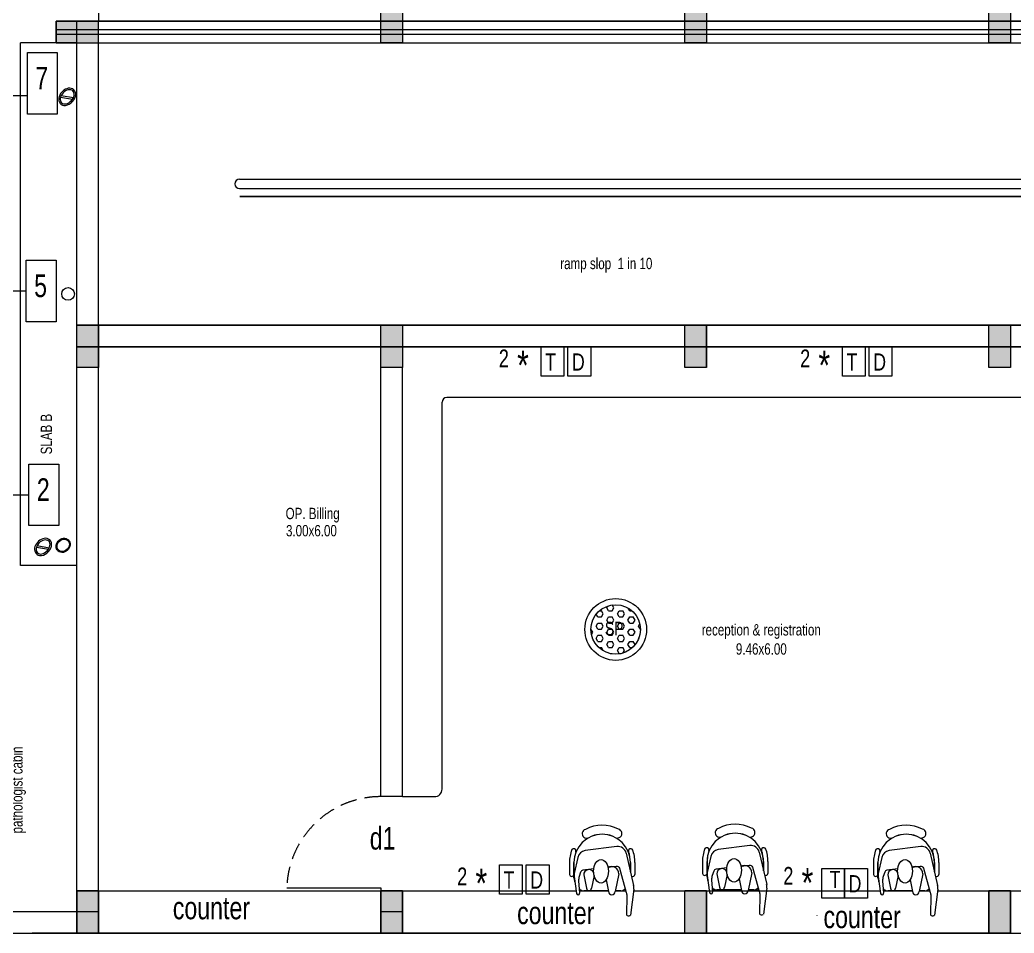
# Model space of a CAD drawing. Header units: metres. Extents: x 191982 to 427160, y -8904 to 80370.
# Drawn here: x 272858 to 283421, y 12749 to 22452 of the extents above; entities that cross this region are included whole.
import ezdxf

# ---------------------------------------------------------------- set-up
doc = ezdxf.new("R2010")
doc.units = ezdxf.units.M
doc.header["$LTSCALE"] = 700
doc.header["$MEASUREMENT"] = 0
doc.header["$PDMODE"] = 32
doc.linetypes.add('DASHED2', pattern=[0.375, 0.25, -0.125])
doc.layers.get('0').update_dxf_attribs({"lineweight": 9})
doc.layers.get('Defpoints').update_dxf_attribs({"lineweight": 9})
for name, color, linetype, lineweight in [('elevations', 22, 'Continuous', 9), ('MAIN GATE', 7, 'Continuous', 9), ('NEW PLANS', 7, 'Continuous', 9)]:
    doc.layers.add(name, color=color, linetype=linetype, lineweight=lineweight)
doc.styles.get("Standard").update_dxf_attribs({"font": 'swisscl.ttf'})
doc.dimstyles.get("Standard").update_dxf_attribs({"dimtxt": 0.23, "dimasz": 0.23, "dimexe": 0.05, "dimexo": 0.05, "dimgap": 0.06, "dimtad": 0, "dimzin": 0, "dimdsep": 46, "dimtxsty": 'Standard', "dimcen": 0, "dimse1": 1, "dimse2": 1, "dimadec": 0, "dimazin": 0, "dimtfac": 1, "dimtofl": 0, "dimtmove": 2, "dimatfit": 0, "dimfxl": 0.18, "dimtolj": 1, "dimtzin": 0, "dimarcsym": 0})

# ---------------------------------------------------------------- blocks, each defined once
blk = doc.blocks.new('*D266')
at = {"layer": 'Defpoints', "color": 0, "transparency": 16777216}
for p in [(275192.9550117287, 20659.13152770307), (289842.9550116691, 20659.13152770307), (289842.9550116691, 20574.3079611592)]:
    blk.add_point(p, dxfattribs=at)
at = {"layer": 'NEW PLANS', "color": 0, "lineweight": -2, "transparency": 16777216}
for p, q in [((275193.1850117287, 20574.3079611592), (282517.3724625508, 20574.3079611592)), ((289842.7250116692, 20574.3079611592), (282518.5375608471, 20574.3079611592))]:
    blk.add_line(p, q, dxfattribs=at)
at = {"layer": 'NEW PLANS', "color": 0, "transparency": 16777216}
for points in [[(275193.1850117287, 20574.34629449253), (275193.1850117287, 20574.26962782586), (275192.9550117287, 20574.3079611592)], [(289842.7250116692, 20574.34629449253), (289842.7250116692, 20574.26962782586), (289842.9550116691, 20574.3079611592)]]:
    blk.add_solid(points, dxfattribs=at)
at = {"layer": 'NEW PLANS', "color": 0, "transparency": 16777216, "insert": (282517.9550116989, 20574.3079611592), "char_height": 0.23, "attachment_point": 5}
blk.add_mtext('\\A1;14650.00', dxfattribs=at)
blk = doc.blocks.new('DAS')
at = {"layer": 'MAIN GATE'}
h = blk.add_hatch(dxfattribs=at)
h.set_pattern_fill('HEX', color=1, scale=0.3, style=0)
h.set_pattern_definition([(0, (0, 0), (0, 0.0649519053), [0.0375, -0.075]), (120, (0, 0), (-0.0562500000140011, -0.03247595265), [0.0375, -0.075]), (59.99999999999999, (0.0375, 0), (-0.0562500000140011, 0.03247595265), [0.0375, -0.075])])
h.paths.add_polyline_path([(-3163.778976376425, -2.19993948112133, 1), (-3163.253046591565, -2.19993948112133, 1)])
at = {"layer": 'MAIN GATE', "color": 5}
for radius in [0.3278908209049629, 0.2629648924297843]:
    blk.add_circle((-3163.516011483995, -2.19993948112133), radius, dxfattribs=at)
at = {"layer": 'NEW PLANS', "color": 7}
blk.add_text('SP', height=0.144, dxfattribs=at).set_placement((-3163.631402160362, -2.262059438114632))

msp = doc.modelspace()

# ---------------------------------------------------------------- hatches: boundary and pattern name
at = {"layer": 'NEW PLANS'}
for points in [[(276692.9550117287, 22439.13152770331), (276692.9550117287, 22659.13152770329), (276922.9550117287, 22659.13152770329), (276922.9550117287, 22439.13152770331)], [(279922.9550117287, 22439.13152770331), (279922.9550117287, 22659.13152770329), (280152.9550116691, 22659.13152770329), (280152.9550116691, 22439.13152770331)], [(283152.9550116691, 22439.13152770331), (283152.9550116691, 22659.13152770329), (283382.9550117287, 22659.13152770329), (283382.9550117287, 22439.13152770331)], [(273242.9550117287, 22439.13152770331), (273242.9550117287, 22209.13152770329), (273462.9550116691, 22209.13152770329), (273462.9550116691, 22439.13152770331)], [(273242.9550117287, 22439.13152770331), (273242.9550117287, 22209.13152770329), (273462.9550116691, 22209.13152770329), (273462.9550116691, 22439.13152770331)], [(273462.9550116691, 22439.13152770331), (273462.9550116691, 22209.13152770329), (273692.9550117287, 22209.13152770329), (273692.9550117287, 22439.13152770331)], [(273462.9550116691, 22439.13152770331), (273462.9550116691, 22209.13152770329), (273692.9550117287, 22209.13152770329), (273692.9550117287, 22439.13152770331)], [(276692.9550117287, 22439.13152770331), (276922.9550117287, 22439.13152770331), (276922.9550117287, 22209.13152770329), (276692.9550117287, 22209.13152770329)], [(279922.9550117287, 22439.13152770331), (280152.9550116691, 22439.13152770331), (280152.9550116691, 22209.13152770329), (279922.9550117287, 22209.13152770329)], [(283152.9550116691, 22439.13152770331), (283382.9550117287, 22439.13152770331), (283382.9550117287, 22209.13152770329), (283152.9550116691, 22209.13152770329)], [(273462.9550116691, 18989.1315277033), (273462.9550116691, 19209.13152770331), (273692.9550117287, 19209.13152770331), (273692.9550117287, 18989.1315277033)], [(273462.9550116691, 18989.1315277033), (273462.9550116691, 19209.13152770331), (273692.9550117287, 19209.13152770331), (273692.9550117287, 18989.1315277033)], [(276692.9550117287, 18989.1315277033), (276692.9550117287, 19209.13152770331), (276922.9550117287, 19209.13152770331), (276922.9550117287, 18989.1315277033)], [(279922.9550117287, 18989.1315277033), (279922.9550117287, 19209.13152770331), (280152.9550116691, 19209.13152770331), (280152.9550116691, 18989.1315277033)], [(283152.9550116691, 18989.1315277033), (283152.9550116691, 19209.13152770331), (283382.9550117287, 19209.13152770331), (283382.9550117287, 18989.1315277033)], [(273462.9550116691, 18989.1315277033), (273692.9550117287, 18989.1315277033), (273692.9550117287, 18759.1315277033), (273462.9550116691, 18759.1315277033)], [(273462.9550116691, 18989.1315277033), (273692.9550117287, 18989.1315277033), (273692.9550117287, 18759.1315277033), (273462.9550116691, 18759.1315277033)], [(276692.9550117287, 18989.1315277033), (276922.9550117287, 18989.1315277033), (276922.9550117287, 18759.1315277033), (276692.9550117287, 18759.1315277033)], [(279922.9550117287, 18989.1315277033), (280152.9550116691, 18989.1315277033), (280152.9550116691, 18759.1315277033), (279922.9550117287, 18759.1315277033)], [(283152.9550116691, 18989.1315277033), (283382.9550117287, 18989.1315277033), (283382.9550117287, 18759.1315277033), (283152.9550116691, 18759.1315277033)], [(273462.9550116691, 12979.1315277033), (273462.9550116691, 13199.13152770331), (273692.9550117287, 13199.13152770331), (273692.9550117287, 12979.1315277033)], [(273462.9550116691, 12979.1315277033), (273462.9550116691, 13199.13152770331), (273692.9550117287, 13199.13152770331), (273692.9550117287, 12979.1315277033)], [(273462.9550116691, 12979.1315277033), (273462.9550116691, 13199.13152770331), (273692.9550117287, 13199.13152770331), (273692.9550117287, 12979.1315277033)], [(273692.9550117287, 12979.1315277033), (273692.9550117287, 13199.13152770331), (273462.9550116691, 13199.13152770331), (273462.9550116691, 12979.1315277033)], [(273462.9550116691, 12979.1315277033), (273462.9550116691, 13199.13152770331), (273692.9550117287, 13199.13152770331), (273692.9550117287, 12979.1315277033)], [(273462.9550116691, 12979.1315277033), (273462.9550116691, 13199.13152770331), (273692.9550117287, 13199.13152770331), (273692.9550117287, 12979.1315277033)], [(273462.9550116691, 12979.1315277033), (273462.9550116691, 13199.13152770331), (273692.9550117287, 13199.13152770331), (273692.9550117287, 12979.1315277033)], [(273692.9550117287, 12979.1315277033), (273692.9550117287, 13199.13152770331), (273462.9550116691, 13199.13152770331), (273462.9550116691, 12979.1315277033)], [(276692.9550117287, 12979.1315277033), (276692.9550117287, 13199.13152770331), (276922.9550117287, 13199.13152770331), (276922.9550117287, 12979.1315277033)], [(276692.9550117287, 12979.1315277033), (276692.9550117287, 13199.13152770331), (276922.9550117287, 13199.13152770331), (276922.9550117287, 12979.1315277033)], [(276922.9550117287, 12979.1315277033), (276922.9550117287, 13199.13152770331), (276692.9550117287, 13199.13152770331), (276692.9550117287, 12979.1315277033)], [(276692.9550117287, 12979.1315277033), (276692.9550117287, 13199.13152770331), (276922.9550117287, 13199.13152770331), (276922.9550117287, 12979.1315277033)], [(276922.9550117287, 12979.1315277033), (276922.9550117287, 13199.13152770331), (276692.9550117287, 13199.13152770331), (276692.9550117287, 12979.1315277033)], [(279922.9550117287, 12979.1315277033), (279922.9550117287, 13199.13152770331), (280152.9550116691, 13199.13152770331), (280152.9550116691, 12979.1315277033)], [(283152.9550116691, 12979.1315277033), (283152.9550116691, 13199.13152770331), (283382.9550117287, 13199.13152770331), (283382.9550117287, 12979.1315277033)], [(283382.9550117287, 12979.1315277033), (283382.9550117287, 13199.13152770331), (283152.9550116691, 13199.13152770331), (283152.9550116691, 12979.1315277033)], [(273462.9550116691, 12979.1315277033), (273692.9550117287, 12979.1315277033), (273692.9550117287, 12749.1315277033), (273462.9550116691, 12749.1315277033)], [(273462.9550116691, 12979.1315277033), (273692.9550117287, 12979.1315277033), (273692.9550117287, 12749.1315277033), (273462.9550116691, 12749.1315277033)], [(273462.9550116691, 12979.1315277033), (273692.9550117287, 12979.1315277033), (273692.9550117287, 12749.1315277033), (273462.9550116691, 12749.1315277033)], [(273692.9550117287, 12979.1315277033), (273462.9550116691, 12979.1315277033), (273462.9550116691, 12749.1315277033), (273692.9550117287, 12749.1315277033)], [(273462.9550116691, 12979.1315277033), (273692.9550117287, 12979.1315277033), (273692.9550117287, 12749.1315277033), (273462.9550116691, 12749.1315277033)], [(273462.9550116691, 12979.1315277033), (273692.9550117287, 12979.1315277033), (273692.9550117287, 12749.1315277033), (273462.9550116691, 12749.1315277033)], [(273462.9550116691, 12979.1315277033), (273692.9550117287, 12979.1315277033), (273692.9550117287, 12749.1315277033), (273462.9550116691, 12749.1315277033)], [(273692.9550117287, 12979.1315277033), (273462.9550116691, 12979.1315277033), (273462.9550116691, 12749.1315277033), (273692.9550117287, 12749.1315277033)], [(276692.9550117287, 12979.1315277033), (276922.9550117287, 12979.1315277033), (276922.9550117287, 12749.1315277033), (276692.9550117287, 12749.1315277033)], [(276692.9550117287, 12979.1315277033), (276922.9550117287, 12979.1315277033), (276922.9550117287, 12749.1315277033), (276692.9550117287, 12749.1315277033)], [(276922.9550117287, 12979.1315277033), (276692.9550117287, 12979.1315277033), (276692.9550117287, 12749.1315277033), (276922.9550117287, 12749.1315277033)], [(276692.9550117287, 12979.1315277033), (276922.9550117287, 12979.1315277033), (276922.9550117287, 12749.1315277033), (276692.9550117287, 12749.1315277033)], [(276922.9550117287, 12979.1315277033), (276692.9550117287, 12979.1315277033), (276692.9550117287, 12749.1315277033), (276922.9550117287, 12749.1315277033)], [(279922.9550117287, 12979.1315277033), (280152.9550116691, 12979.1315277033), (280152.9550116691, 12749.1315277033), (279922.9550117287, 12749.1315277033)], [(283152.9550116691, 12979.1315277033), (283382.9550117287, 12979.1315277033), (283382.9550117287, 12749.1315277033), (283152.9550116691, 12749.1315277033)], [(283382.9550117287, 12979.1315277033), (283152.9550116691, 12979.1315277033), (283152.9550116691, 12749.1315277033), (283382.9550117287, 12749.1315277033)]]:
    msp.add_hatch(color=256, dxfattribs=at).paths.add_polyline_path(points)

# ---------------------------------------------------------------- linework, layer by layer
for points in [[(278396.7401638064, 18979.13152770331), (278638.1446675691, 18979.13152770331), (278638.1446675691, 18664.75682225431), (278396.7401638064, 18664.75682225431)], [(278680.9468188319, 18979.13152770331), (278922.3513225946, 18979.13152770331), (278922.3513225946, 18664.75682225431), (278680.9468188319, 18664.75682225431)], [(281597.9947669539, 18979.13152770331), (281839.3992707763, 18979.13152770331), (281839.3992707763, 18664.75682225455), (281597.9947669539, 18664.75682225455)], [(281882.201422039, 18979.13152770331), (282123.6059258017, 18979.13152770331), (282123.6059258017, 18664.75682225455), (281882.201422039, 18664.75682225455)], [(277954.2680365476, 13475.63768473132), (278195.6725402508, 13475.63768473132), (278195.6725402508, 13161.26297928234), (277954.2680365476, 13161.26297928234)], [(278238.4746915731, 13475.63768473132), (278479.8791953358, 13475.63768473132), (278479.8791953358, 13161.26297928234), (278238.4746915731, 13161.26297928234)], [(281378.9550117287, 13436.23877008985), (281620.3595154915, 13436.23877008985), (281620.3595154915, 13121.86406464134), (281378.9550117287, 13121.86406464134)], [(281620.3595154915, 13436.23877008985), (281861.7640193138, 13436.23877008985), (281861.7640193138, 13121.86406464134), (281620.3595154915, 13121.86406464134)]]:
    msp.add_lwpolyline(points, close=True)
at = {"layer": 'elevations'}
for p, q in [((272862.9550117287, 16654.1662278085), (272862.9550117287, 22209.13152770329)), ((273467.9550116691, 22209.13152770329), (272862.9550117287, 22209.13152770329)), ((284332.6606391701, 18439.13152770331), (277392.9550117287, 18439.13152770331)), ((273462.9550116691, 16654.1662278085), (272862.9550117287, 16654.1662278085)), ((276922.9550117287, 14199.1315277033), (277262.9550117287, 14199.1315277033)), ((279199.7647371325, 13669.05584163433), (278863.5175763998, 13625.67945888922)), ((280613.1238579783, 13679.6943036444), (280276.8766972456, 13636.3179208993)), ((282429.7647371325, 13669.05584163433), (282093.5175763998, 13625.67945888922)), ((278786.4956838522, 13552.62750472459), (278748.2332286272, 13384.12374987411)), ((279299.4006303582, 13598.10102563239), (279378.8806706104, 13255.52339819218)), ((280199.8548046384, 13563.26596673466), (280161.592349473, 13394.76221188418)), ((280712.759751204, 13608.73948764247), (280792.2397914562, 13266.16186020225)), ((282016.4956837926, 13552.62750472482), (281978.2332286272, 13384.12374987434)), ((282529.4006302986, 13598.10102563263), (282608.8806706104, 13255.52339819241)), ((278696.9550116691, 13499.1315277033), (278696.9550116691, 13373.34601247641)), ((278744.9550116691, 13337.39022699748), (278744.9550116691, 13499.13152770307)), ((278744.9550116691, 13499.1315277033), (278744.9550116691, 13337.3902270026)), ((279344.9550117287, 13401.7509504287), (279344.9550117287, 13499.13152770307)), ((279344.9550117287, 13499.1315277033), (279344.9550117287, 13401.75095042847)), ((279392.9550117287, 13499.1315277033), (279392.9550117287, 13373.34601247641)), ((280110.3141325149, 13509.7699897136), (280110.3141325149, 13383.98447448648)), ((280158.3141325149, 13348.02868900778), (280158.3141325149, 13509.76998971314)), ((280158.3141325149, 13509.7699897136), (280158.3141325149, 13348.02868901291)), ((280758.3141325745, 13412.38941243877), (280758.3141325745, 13509.76998971314)), ((280758.3141325745, 13509.7699897136), (280758.3141325745, 13412.38941243854)), ((280806.3141325149, 13509.7699897136), (280806.3141325149, 13383.98447448648)), ((281926.9550117287, 13499.13152770353), (281926.9550117287, 13373.34601247664)), ((281974.9550117287, 13337.39022699748), (281974.9550117287, 13499.1315277033)), ((281974.9550117287, 13499.13152770353), (281974.9550117287, 13337.39022700283)), ((282574.9550117287, 13401.75095042893), (282574.9550117287, 13499.1315277033)), ((282574.9550117287, 13499.13152770353), (282574.9550117287, 13401.7509504287)), ((282622.9550117287, 13499.13152770353), (282622.9550117287, 13373.34601247664)), ((278747.4836611781, 13349.02430804614), (278772.4209119115, 13170.36636286513)), ((278848.2253733907, 13368.20153483357), (278878.2253733907, 13225.70153483334)), ((278959.2310081157, 13361.10330007928), (278930.7253733907, 13225.70153483334)), ((279085.6513501439, 13313.89829558977), (279111.6961273584, 13190.1856038671)), ((279221.6961273584, 13380.18560386779), (279181.6961273584, 13190.1856038671)), ((280160.8427820239, 13359.66277005621), (280185.7800327573, 13181.0048248752)), ((280261.5844941768, 13378.83999684364), (280291.5844942364, 13236.33999684341)), ((280372.5901289615, 13371.74176208959), (280344.0844942364, 13236.33999684341)), ((280499.0104709897, 13324.53675759984), (280525.0552481446, 13200.8240658774)), ((280635.0552482042, 13390.82406587787), (280595.0552482042, 13200.8240658774)), ((281977.4836611185, 13349.02430804614), (282002.4209119115, 13170.36636286513)), ((282078.225373331, 13368.20153483357), (282108.2253733907, 13225.70153483334)), ((282189.2310081754, 13361.10330007928), (282160.7253733907, 13225.70153483334)), ((282315.6513502035, 13313.89829558977), (282341.6961273584, 13190.1856038671)), ((282451.6961273584, 13380.18560386779), (282411.6961273584, 13190.1856038671)), ((279379.6678555045, 13214.88646407196), (279343.8285303149, 12941.10207772887)), ((280214.7841941151, 13209.76998971337), (280523.1718958053, 13209.76998971337)), ((280523.1718958053, 13209.76998971337), (280261.3493533764, 13209.76998971337)), ((280596.9386006031, 13209.76998971337), (280709.0701930556, 13209.76998971337)), ((280655.2789117727, 13209.76998971337), (280596.9386006031, 13209.7699897136)), ((280793.0269763503, 13225.52492608204), (280757.1876511607, 12951.74053973895)), ((282609.6678555045, 13214.8864640722), (282573.8285303149, 12941.10207772887)), ((276922.9550117287, 13199.13152770331), (278768.4058420691, 13199.13152770331)), ((278801.4250732693, 13199.13152770331), (279109.8127749595, 13199.13152770331)), ((279109.8127749595, 13199.13152770331), (278847.9902325306, 13199.13152770331)), ((279183.5794797573, 13199.13152770331), (279295.7110722098, 13199.13152770331)), ((279241.9197909269, 13199.13152770331), (279183.5794797573, 13199.13152770331)), ((279377.6054797206, 13199.13152770331), (279922.9550117287, 13199.13152770331)), ((280152.9550116691, 13199.13152770331), (281363.6054797206, 13199.13152770331)), ((281363.6054797206, 13199.13152770331), (281998.4058421287, 13199.13152770331)), ((282031.4250732693, 13199.13152770331), (282339.8127749595, 13199.13152770331)), ((282339.8127749595, 13199.13152770353), (282077.990232471, 13199.13152770353)), ((282413.5794796977, 13199.13152770331), (282525.7110722098, 13199.13152770331)), ((282471.9197909269, 13199.13152770353), (282413.5794796977, 13199.13152770353)), ((282607.6054797206, 13199.13152770331), (283152.9550116691, 13199.13152770331)), ((283382.9550117287, 13199.13152770331), (283984.4058420691, 13199.13152770331))]:
    msp.add_line(p, q, dxfattribs=at)
for points in [[(278955.436556879, 13431.18106874829), (278840.576100472, 13416.36389941238, 0.2849340607808088), (278816.0544340644, 13396.39388918974), (278800.3848083648, 13350.97131591249, 0.1008708072425385), (278794.1177446279, 13303.45250259647), (278803.30367488, 13172.31221267655)], [(279106.2174017463, 13450.63202150054), (279194.3407357368, 13462.00006236094, -0.3712268788045308), (279227.0332896147, 13440.45809854013), (279300.4853667054, 13182.35515441447, -0.0729608704273667), (279305.0562272105, 13147.82055455963), (279302.1841288242, 12943.74130523372)], [(280368.7956777248, 13441.81953075835), (280253.9352212581, 13427.00236142245, 0.2849340607808088), (280229.4135549102, 13407.03235120005), (280213.7439292106, 13361.60977792255, 0.1008708072425385), (280207.4768654141, 13314.09096460654), (280216.6627957258, 13182.95067468662)], [(280519.576522592, 13461.27048351061), (280607.6998565826, 13472.63852437101, -0.3712268788045308), (280640.3924104605, 13451.0965605502), (280713.8444875512, 13192.99361642454, -0.0729608704273667), (280718.4153480563, 13158.4590165697), (280715.54324967, 12954.37976724403)], [(282185.436556879, 13431.18106874829), (282070.576100472, 13416.36389941238, 0.2849340607808088), (282046.0544340048, 13396.39388918974), (282030.3848083648, 13350.97131591249, 0.1008708072425385), (282024.1177445683, 13303.45250259647), (282033.30367488, 13172.31221267655)], [(282336.2174017463, 13450.63202150054), (282424.3407357368, 13462.00006236094, -0.3712268788045308), (282457.0332896147, 13440.45809854013), (282530.4853667054, 13182.35515441447, -0.0729608704273667), (282535.0562272105, 13147.82055455963), (282532.1841288242, 12943.74130523372)]]:
    msp.add_lwpolyline(points, format="xyb", dxfattribs=at)
for centre, radius, start, end in [((277392.9550117287, 18389.1315277033), 50, 90, 180), ((278879.7145661745, 13804.97168323636), 48.0880320430652, 105.4280054484368, 290.9868636292766), ((279045.1262415085, 13509.88532470683), 385.1482187503671, 63.17637588865903, 117.5608545880089), ((279206.1299240026, 13807.23632919513), 48.0880320430652, 249.0131363707233, 74.57199455156318), ((280293.0736870203, 13815.61014524665), 48.0880320430652, 105.4280054484368, 290.9868636292766), ((280458.4853623543, 13520.52378671645), 385.1482187503671, 63.17637588865903, 117.5608545880089), ((280619.4890447888, 13817.87479120521), 48.0880320430652, 249.0131363707233, 74.57199455156318), ((282109.7145661149, 13804.97168323659), 48.0880320430652, 105.4280054484368, 290.9868636292766), ((282275.1262415681, 13509.88532470707), 385.1482187503671, 63.17637588865903, 117.5608545880089), ((282436.129923943, 13807.23632919513), 48.0880320430652, 249.0131363707233, 74.57199455156318), ((279044.9550116691, 13499.1315277033), 300, 0, 180), ((279044.9550116691, 13487.13152770331), 312, 69.80254885395156, 110.1974511460485), ((280458.3141325149, 13509.7699897136), 300, 0, 180), ((280458.3141325149, 13497.76998971337), 312, 69.80254885395156, 110.1974511460485), ((282274.9550117287, 13499.13152770353), 300, 0, 180), ((282274.9550117287, 13487.13152770353), 312, 69.80254885395156, 110.1974511460485), ((279080.9550117287, 13499.1315277033), 383.9999999999998, 159.2861833525542, 180), ((278742.6552138958, 13622.45785290287), 24.0880320430652, 339.0131363705581, 164.5719945504824), ((279211.2794556055, 13579.79548504371), 90, 11.86788694984319, 97.35064500677973), ((279347.2548095021, 13622.45785290287), 24.0880320430652, 15.42800544951764, 200.9868636294419), ((279008.9550117287, 13499.1315277033), 383.9999999999998, 0, 20.71381664744581), ((280494.3141325149, 13509.7699897136), 383.9999999999998, 159.2861833525542, 180), ((280156.0143347416, 13633.09631491294), 24.0880320430652, 339.0131363705581, 164.5719945504824), ((280288.3914156589, 13547.05756430868), 90, 97.35064500677973, 169.3839024028456), ((280624.6385764513, 13590.43394705379), 90, 11.86788694984319, 97.35064500677973), ((280760.6139303479, 13633.09631491294), 24.0880320430652, 15.42800544951764, 200.9868636294419), ((280422.3141325745, 13509.7699897136), 383.9999999999998, 0, 20.71381664744581), ((282310.9550116691, 13499.13152770353), 383.9999999999998, 159.2861833525542, 180), ((281972.6552138958, 13622.45785290287), 24.0880320430652, 339.0131363705581, 164.5719945504824), ((282441.2794556055, 13579.79548504371), 90, 11.86788694984319, 97.35064500677973), ((282577.2548095021, 13622.45785290287), 24.0880320430652, 15.42800544951764, 200.9868636294419), ((282238.9550117287, 13499.13152770353), 383.9999999999998, 0, 20.71381664744581), ((279080.9550117287, 13499.1315277033), 336, 159.7789969079828, 180.0000000002084), ((278875.0322948131, 13536.41910229861), 90, 97.35064500677973, 169.3839024028456), ((279008.9550117287, 13499.1315277033), 336, 359.9999999997916, 20.22100309201719), ((280494.3141325149, 13509.7699897136), 336, 159.7789969079828, 180.0000000002084), ((280422.3141325745, 13509.7699897136), 336, 359.9999999997916, 20.22100309201719), ((282310.9550116691, 13499.13152770353), 336, 159.7789969079828, 180.0000000002084), ((282105.0322948727, 13536.41910229861), 90, 97.35064500677973, 169.3839024028456), ((282238.9550117287, 13499.13152770353), 336, 359.9999999997916, 20.22100309201719), ((278904.4753733907, 13368.20153483357), 56.25, 27.72249170100547, 180), ((279146.6961273584, 13380.18560386779), 75, 0, 121.4092159373344), ((280317.8344942364, 13378.83999684364), 56.25, 27.72249170100547, 180), ((280560.0552482042, 13390.82406587787), 75, 0, 121.4092159373344), ((282134.4753733907, 13368.20153483357), 56.25, 27.72249170100547, 180), ((282376.6961273584, 13380.18560386779), 75, 0, 121.4092159373344), ((278720.9554119143, 13375.39883475569), 24.0880320430652, 184.8887717848625, 355.0889407347918), ((278931.979359034, 13355.60185361635), 187.9089402304193, 185.5616821570528, 200.1915880337748), ((278856.4275122318, 13364.23079734789), 110, 169.3839024028456, 187.9460623754648), ((279368.9546115432, 13375.39883475569), 24.0880320430652, 236.7338714557722, 355.1112282151375), ((280134.3145327601, 13386.03729676576), 24.0880320430652, 184.8887717848625, 355.0889407347918), ((280345.3384798202, 13366.24031562642), 187.9089402304193, 185.5616821570528, 200.1915880337748), ((280269.7866330776, 13374.86925935796), 110, 169.3839024028456, 187.9460623754648), ((280782.313732389, 13386.03729676576), 24.0880320430652, 236.7338714557722, 355.1112282151375), ((281950.9554118547, 13375.39883475569), 24.0880320430652, 184.8887717848625, 355.0889407347918), ((282161.9793589744, 13355.60185361635), 187.9089402304193, 185.5616821570528, 200.1915880337748), ((282086.4275122318, 13364.23079734789), 110, 169.3839024028456, 187.9460623754648), ((282598.9546115432, 13375.39883475569), 24.0880320430652, 236.7338714557722, 355.1112282151375), ((278931.979359034, 13355.60185361635), 187.9089402304193, 225.3071289231724, 228.9564734527644), ((278847.9902325306, 13259.13152770353), 60, 228.9564734527644, 270), ((278904.4753733907, 13225.70153483334), 26.25, 180, 0), ((279241.9197909269, 13259.13152770353), 60, 270, 311.0435265472356), ((279157.9306644234, 13355.60185361635), 187.9089402304193, 311.0435265472356, 314.3951620505796), ((279271.1870078478, 13233.10474320668), 110, 350.4667047901149, 11.86788694984319), ((280345.3384798202, 13366.24031562642), 187.9089402304193, 225.3071289231724, 228.9564734527644), ((280261.3493533764, 13269.7699897136), 60, 228.9564734527644, 270), ((280317.8344942364, 13236.33999684341), 26.25, 180, 0), ((280655.2789117727, 13269.7699897136), 60, 270, 311.0435265472356), ((280571.2897852692, 13366.24031562642), 187.9089402304193, 311.0435265472356, 314.3951620505796), ((280684.5461286936, 13243.74320521676), 110, 350.4667047901149, 11.86788694984319), ((282161.9793589744, 13355.60185361635), 187.9089402304193, 225.3071289231724, 228.9564734527644), ((282077.990232471, 13259.13152770353), 60, 228.9564734527644, 270), ((282134.4753733907, 13225.70153483334), 26.25, 180, 0), ((282471.9197909269, 13259.13152770353), 60, 270, 311.0435265472356), ((282387.9306644831, 13355.60185361635), 187.9089402304193, 311.0435265472356, 314.3951620505796), ((282501.1870078478, 13233.10474320668), 110, 350.4667047901149, 11.86788694984319), ((278787.8017559085, 13171.57227411917), 15.4280454093944, 184.4830160099096, 0.6677933015062772), ((278801.182044271, 13172.31092454149), 2.1216310086098, 338.1607595201018, 7.978872020337525), ((279146.6961273584, 13190.1856038671), 35, 180, 0), ((280201.1608767543, 13182.21073612924), 15.4280454093944, 184.4830160099096, 0.6677933015062772), ((280214.5411651168, 13182.94938655155), 2.1216310086098, 338.1607595201018, 7.978872020337525), ((280560.0552482042, 13200.8240658774), 35, 180, 0), ((282017.8017559681, 13171.5722741194), 15.4280454093944, 184.4830160099096, 0.6677933015062772), ((282031.1820442114, 13172.31092454149), 2.1216310086098, 338.1607595201018, 7.978872020337525), ((282376.6961273584, 13190.1856038671), 35, 180, 0), ((279324.5928569469, 12957.54349127811), 26.3182719081444, 211.630121211349, 310.6474773547363), ((279339.2390335831, 12941.44016388016), 4.6019324782902, 302.870000203461, 355.786905362349), ((280737.9519777927, 12968.18195328819), 26.3182719081444, 211.630121211349, 310.6474773547363), ((281325.2390335831, 12941.44016388016), 4.6019324782902, 302.870000203461, 355.786905362349), ((282554.5928569469, 12957.54349127811), 26.3182719081444, 211.630121211349, 310.6474773547363), ((282569.2390336427, 12941.44016388016), 4.6019324782902, 302.870000203461, 355.786905362349)]:
    msp.add_arc(centre, radius, start, end, dxfattribs=at)
for centre in [(279032.5720348987, 13406.5030384765), (280445.9311557445, 13417.14150048657), (282262.5720349583, 13406.5030384765)]:
    msp.add_ellipse(centre, major_axis=(0, -125.4631849687939), ratio=0.6270554238386024, dxfattribs=at)
at = {"layer": 'MAIN GATE'}
for p, q in [((271299.0239345465, 21647.91137546654), (272938.9873219166, 21647.91137546654)), ((273290.4910610351, 21631.91891759452), (273417.8032165203, 21610.52700423152)), ((273297.2744979892, 21647.91602490986), (273426.3404732976, 21626.22942201006)), ((271286.5397522483, 19571.61267530922), (272926.5031396184, 19571.61267530922)), ((271314.8775756392, 17405.98472084668), (272954.8409630689, 17405.98472084668)), ((273034.5216202173, 16849.67256045136), (273161.8337757621, 16828.28064708858)), ((273041.3050571713, 16865.66966776694), (273170.3710324201, 16843.98306486713)), ((276692.9550117287, 13229.1315277033), (276692.9550117287, 13199.13152770331))]:
    msp.add_line(p, q, dxfattribs=at)
for points in [[(272938.9873219166, 22104.34349555457), (273255.7965089712, 22104.34349555457), (273255.7965089712, 21450.18075835849), (272938.9873219166, 21450.18075835849)], [(272926.5031396184, 19898.69404390739), (273243.3123267326, 19898.69404390739), (273243.3123267326, 19244.53130671107), (272926.5031396184, 19244.53130671107)], [(272954.8409630689, 17733.06608944484), (273271.6501501236, 17733.06608944484), (273271.6501501236, 17078.90335224853), (272954.8409630689, 17078.90335224853)]]:
    msp.add_lwpolyline(points, close=True, dxfattribs=at)
msp.add_circle((273370.1553480658, 19539.81189566622), 66.8540034913639, dxfattribs=at)
msp.add_arc((277262.9550117287, 14279.13152770353), 80, 270, 0, dxfattribs=at)
at = {"layer": 'MAIN GATE', "linetype": 'DASHED2'}
msp.add_arc((276692.9550117287, 13199.13152770331), 1000.000000000113, 90, 178.2808686791766, dxfattribs=at)
at = {"layer": 'MAIN GATE', "extrusion": (0, 0, -1)}
for centre in [(273360.2446593675, 21633.83913284894), (273104.2752184901, 16851.59277570579)]:
    msp.add_ellipse(centre, major_axis=(59.9274045559067, 62.6665084882928), ratio=0.6901472427113673, dxfattribs=at)
at = {"layer": 'MAIN GATE'}
msp.add_ellipse((273318.1030219826, 16868.80767268645), major_axis=(-49.420228669609, -51.679080753918), ratio=0.8379125957575043, dxfattribs=at)
for points, knots in [([(273431.8522534404, 21708.71969768898), (273448.9232155118, 21692.39489397388), (273454.2803452048, 21666.30678652441), (273437.3972985182, 21586.83266017288), (273376.2404077086, 21535.57862683134), (273283.1669185195, 21547.92277046204), (273260.6358614597, 21595.29299315699), (273288.4564768109, 21679.77158952114), (273330.1947859559, 21717.73390200645), (273394.3423143658, 21728.24317279369), (273416.779203597, 21723.13391637829), (273431.8522534404, 21708.71969768898)], [0, 0, 0, 0, 0.8402873558420182, 0.8402873558420182, 2.674378068432011, 2.674378068432011, 4.107809824363606, 4.107809824363606, 5.541241580295198, 5.541241580295198, 6.283185307179584, 6.283185307179584, 6.283185307179584, 6.283185307179584]), ([(273175.8828125629, 16926.47334054582), (273192.9537746343, 16910.14853683118), (273198.3109044466, 16884.06042938125), (273181.4278576407, 16804.58630302995), (273120.2709668312, 16753.33226968841), (273027.197477642, 16765.67641331912), (273004.6664207015, 16813.04663601382), (273032.4870359335, 16897.5252323782), (273074.2253450784, 16935.4875448633), (273138.3728736076, 16945.99681565053), (273160.8097627196, 16940.88755923515), (273175.8828125629, 16926.47334054582)], [0, 0, 0, 0, 0.8402873558420182, 0.8402873558420182, 2.674378068432011, 2.674378068432011, 4.107809824363606, 4.107809824363606, 5.541241580295198, 5.541241580295198, 6.283185307179584, 6.283185307179584, 6.283185307179584, 6.283185307179584]), ([(273261.771438602, 16809.90133965322), (273276.7000401649, 16795.62525555775), (273299.0806713137, 16789.8634685432), (273362.0563687715, 16801.66004493092), (273397.3763423595, 16846.44244604911), (273389.5905773673, 16928.19635806447), (273343.781836215, 16954.61866808501), (273263.0299618873, 16926.28864369429), (273234.1272760067, 16877.42405193187), (273247.9144994054, 16827.51258550519), (273253.7425724897, 16817.57927029259), (273261.771438602, 16809.90133965322)], [0, 0, 0, 0, 0.8624620014960607, 0.8624620014960607, 2.514753994883415, 2.514753994883415, 4.167045988270772, 4.167045988270772, 5.819337981658128, 5.819337981658128, 6.283185307179584, 6.283185307179584, 6.283185307179584, 6.283185307179584])]:
    msp.add_open_spline(points, degree=3, knots=knots, dxfattribs=at)
at = {"layer": 'NEW PLANS'}
for p, q in [((273242.9550117287, 22439.13152770331), (292392.9550117287, 22439.13152770331)), ((273242.9550117287, 22439.13152770331), (273462.9550116691, 22439.13152770331)), ((273242.9550117287, 22439.13152770331), (273462.9550116691, 22439.13152770331)), ((273242.9550117287, 22439.13152770331), (273462.9550116691, 22439.13152770331)), ((273242.9550117287, 22209.13152770329), (273242.9550117287, 22439.13152770331)), ((273242.9550117287, 22439.13152770331), (273462.9550116691, 22439.13152770331)), ((273242.9550117287, 22439.13152770331), (273462.9550116691, 22439.13152770331)), ((273242.9550117287, 22439.13152770331), (273462.9550116691, 22439.13152770331)), ((273242.9550117287, 22209.13152770329), (273242.9550117287, 22439.13152770331)), ((273462.9550116691, 22209.13152770329), (273462.9550116691, 22439.13152770331)), ((273462.9550116691, 22209.13152770329), (273462.9550116691, 22439.13152770331)), ((273462.9550116691, 22209.13152770329), (273462.9550116691, 22439.13152770331)), ((273462.9550116691, 22209.13152770329), (273462.9550116691, 22439.13152770331)), ((273692.9550117287, 22209.13152770329), (273692.9550117287, 22439.13152770331)), ((273692.9550117287, 22209.13152770329), (273692.9550117287, 22439.13152770331)), ((273692.9550117287, 22209.13152770329), (273692.9550117287, 22439.13152770331)), ((273692.9550117287, 22209.13152770329), (273692.9550117287, 22439.13152770331)), ((273242.9550117287, 22349.13152770307), (286832.9550116691, 22349.13152770307)), ((273242.9550117287, 22299.13152770329), (286832.9550116691, 22299.13152770329)), ((273242.9550117287, 22209.13152770329), (289842.9550116691, 22209.13152770329)), ((273242.9550117287, 22209.13152770329), (273462.9550116691, 22209.13152770329)), ((273242.9550117287, 22209.13152770329), (273462.9550116691, 22209.13152770329)), ((273242.9550117287, 22209.13152770329), (273462.9550116691, 22209.13152770329)), ((273242.9550117287, 22209.13152770329), (273462.9550116691, 22209.13152770329)), ((273242.9550117287, 22209.13152770329), (273462.9550116691, 22209.13152770329)), ((273242.9550117287, 22209.13152770329), (273462.9550116691, 22209.13152770329)), ((273462.9550116691, 12979.1315277033), (273462.9550116691, 22209.13152770329)), ((273462.9550116691, 12979.1315277033), (273462.9550116691, 22209.13152770329)), ((273692.9550117287, 12979.1315277033), (273692.9550117287, 22209.13152770329)), ((273692.9550117287, 12979.1315277033), (273692.9550117287, 22209.13152770329)), ((275192.9550117287, 20759.13152770331), (289792.9550117287, 20759.13152770331)), ((275192.9550117287, 20659.13152770307), (289842.9550116691, 20659.13152770331)), ((288412.9550117287, 19209.13152770331), (273462.9550116691, 19209.13152770331)), ((273462.9550116691, 18759.1315277033), (273462.9550116691, 19209.13152770331)), ((273462.9550116691, 19209.13152770331), (287612.9550117287, 19209.13152770331)), ((273462.9550116691, 18759.1315277033), (273462.9550116691, 19209.13152770331)), ((273462.9550116691, 18759.1315277033), (273462.9550116691, 19209.13152770331)), ((273692.9550117287, 19209.13152770331), (273462.9550116691, 19209.13152770331)), ((273692.9550117287, 19209.13152770331), (273462.9550116691, 19209.13152770331)), ((273462.9550116691, 18759.1315277033), (273462.9550116691, 19209.13152770331)), ((273462.9550116691, 18759.1315277033), (273462.9550116691, 19209.13152770331)), ((273462.9550116691, 18759.1315277033), (273462.9550116691, 19209.13152770331)), ((273692.9550117287, 19209.13152770331), (273462.9550116691, 19209.13152770331)), ((273692.9550117287, 19209.13152770331), (273462.9550116691, 19209.13152770331)), ((273692.9550117287, 18759.1315277033), (273692.9550117287, 19209.13152770331)), ((273692.9550117287, 18759.1315277033), (273692.9550117287, 19209.13152770331)), ((273692.9550117287, 18759.1315277033), (273692.9550117287, 19209.13152770331)), ((273692.9550117287, 18759.1315277033), (273692.9550117287, 19209.13152770331)), ((273692.9550117287, 18759.1315277033), (273692.9550117287, 19209.13152770331)), ((273692.9550117287, 18759.1315277033), (273692.9550117287, 19209.13152770331)), ((276922.9550117287, 19209.13152770331), (276692.9550117287, 19209.13152770331)), ((279922.9550117287, 18759.1315277033), (279922.9550117287, 19209.13152770331)), ((279922.9550117287, 18759.1315277033), (279922.9550117287, 19209.13152770331)), ((279922.9550117287, 18759.1315277033), (279922.9550117287, 19209.13152770331)), ((280152.9550116691, 19209.13152770331), (279922.9550117287, 19209.13152770331)), ((280152.9550116691, 18759.1315277033), (280152.9550116691, 19209.13152770331)), ((280152.9550116691, 18759.1315277033), (280152.9550116691, 19209.13152770331)), ((280152.9550116691, 18759.1315277033), (280152.9550116691, 19209.13152770331)), ((283382.9550117287, 19209.13152770331), (283152.9550116691, 19209.13152770331)), ((284332.6606391701, 18979.13152770331), (273462.9550116691, 18979.13152770331)), ((273462.9550116691, 18979.13152770331), (284332.6606391701, 18979.13152770331)), ((273692.9550117287, 18979.13152770331), (273462.9550116691, 18979.13152770331)), ((273692.9550117287, 18979.13152770331), (273462.9550116691, 18979.13152770331)), ((276692.9550117287, 14199.1315277033), (276692.9550117287, 18979.13152770331)), ((276922.9550117287, 14199.1315277033), (276922.9550117287, 18759.1315277033)), ((277342.9550116691, 14279.13152770353), (277342.9550116691, 18389.1315277033)), ((276922.9550117287, 14199.1315277033), (276692.9550117287, 14199.1315277033)), ((275693.4051129851, 13229.1315277033), (276692.9550117287, 13229.1315277033)), ((273462.9550116691, 12749.1315277033), (273462.9550116691, 13199.13152770331)), ((273462.9550116691, 12749.1315277033), (273462.9550116691, 13199.13152770331)), ((273462.9550116691, 12749.1315277033), (273462.9550116691, 13199.13152770331)), ((273692.9550117287, 13199.13152770331), (273462.9550116691, 13199.13152770331)), ((273692.9550117287, 13199.13152770331), (273462.9550116691, 13199.13152770331)), ((273692.9550117287, 13199.13152770331), (273462.9550116691, 13199.13152770331)), ((273462.9550116691, 13199.13152770331), (273692.9550117287, 13199.13152770331)), ((273462.9550116691, 12749.1315277033), (273462.9550116691, 13199.13152770331)), ((273462.9550116691, 12749.1315277033), (273462.9550116691, 13199.13152770331)), ((273462.9550116691, 12749.1315277033), (273462.9550116691, 13199.13152770331)), ((273692.9550117287, 13199.13152770331), (273462.9550116691, 13199.13152770331)), ((273692.9550117287, 13199.13152770331), (273462.9550116691, 13199.13152770331)), ((273692.9550117287, 13199.13152770331), (273462.9550116691, 13199.13152770331)), ((273462.9550116691, 13199.13152770331), (273692.9550117287, 13199.13152770331)), ((273692.9550117287, 12749.1315277033), (273692.9550117287, 13199.13152770331)), ((273692.9550117287, 12749.1315277033), (273692.9550117287, 13199.13152770331)), ((273692.9550117287, 12749.1315277033), (273692.9550117287, 13199.13152770331)), ((273692.9550117287, 13199.13152770331), (276692.9550117287, 13199.13152770331)), ((273692.9550117287, 12749.1315277033), (273692.9550117287, 13199.13152770331)), ((273692.9550117287, 12749.1315277033), (273692.9550117287, 13199.13152770331)), ((273692.9550117287, 12749.1315277033), (273692.9550117287, 13199.13152770331)), ((276922.9550117287, 13199.13152770331), (276692.9550117287, 13199.13152770331)), ((276922.9550117287, 13199.13152770331), (276692.9550117287, 13199.13152770331)), ((276692.9550117287, 13199.13152770331), (276922.9550117287, 13199.13152770331)), ((276692.9550117287, 12979.1315277033), (276692.9550117287, 13199.13152770331)), ((276922.9550117287, 13199.13152770331), (276692.9550117287, 13199.13152770331)), ((276692.9550117287, 13199.13152770331), (276922.9550117287, 13199.13152770331)), ((279922.9550117287, 12749.1315277033), (279922.9550117287, 13199.13152770331)), ((279922.9550117287, 12749.1315277033), (279922.9550117287, 13199.13152770331)), ((279922.9550117287, 12749.1315277033), (279922.9550117287, 13199.13152770331)), ((280152.9550116691, 13199.13152770331), (279922.9550117287, 13199.13152770331)), ((280152.9550116691, 12749.1315277033), (280152.9550116691, 13199.13152770331)), ((280152.9550116691, 12749.1315277033), (280152.9550116691, 13199.13152770331)), ((280152.9550116691, 12749.1315277033), (280152.9550116691, 13199.13152770331)), ((283382.9550117287, 13199.13152770331), (283152.9550116691, 13199.13152770331)), ((283152.9550116691, 13199.13152770331), (283382.9550117287, 13199.13152770331)), ((267232.9550117287, 12979.1315277033), (273462.9550116691, 12979.1315277033)), ((267232.9550117287, 12979.1315277033), (273462.9550116691, 12979.1315277033)), ((272987.9550117287, 12979.1315277033), (273692.9550117287, 12979.1315277033)), ((272987.9550117287, 12979.1315277033), (273692.9550117287, 12979.1315277033)), ((273462.9550116691, 12979.1315277033), (273692.9550117287, 12979.1315277033)), ((273462.9550116691, 12979.1315277033), (273692.9550117287, 12979.1315277033)), ((276692.9550117287, 12979.1315277033), (276922.9550117287, 12979.1315277033)), ((267002.9550117287, 12749.1315277033), (273692.9550117287, 12749.1315277033)), ((267002.9550117287, 12749.1315277033), (273692.9550117287, 12749.1315277033)), ((276692.9550117287, 12749.1315277033), (272987.9550117287, 12749.1315277033)), ((272987.9550117287, 12749.1315277033), (276692.9550117287, 12749.1315277033)), ((272987.9550117287, 12749.1315277033), (273462.9550116691, 12749.1315277033)), ((272987.9550117287, 12749.1315277033), (273462.9550116691, 12749.1315277033)), ((273462.9550116691, 12749.1315277033), (273742.9550117287, 12749.1315277033)), ((273462.9550116691, 12749.1315277033), (273742.9550117287, 12749.1315277033)), ((273742.9550117287, 12749.1315277033), (273692.9550117287, 12749.1315277033)), ((273742.9550117287, 12749.1315277033), (273692.9550117287, 12749.1315277033)), ((273742.9550117287, 12749.1315277033), (273692.9550117287, 12749.1315277033)), ((273742.9550117287, 12749.1315277033), (273692.9550117287, 12749.1315277033)), ((283152.9550116691, 12749.1315277033), (276692.9550117287, 12749.1315277033)), ((276692.9550117287, 12749.1315277033), (283152.9550116691, 12749.1315277033)), ((276692.9550117287, 12749.1315277033), (276972.9550116691, 12749.1315277033)), ((276972.9550116691, 12749.1315277033), (276922.9550117287, 12749.1315277033)), ((276972.9550116691, 12749.1315277033), (276922.9550117287, 12749.1315277033)), ((283382.9550117287, 12749.1315277033), (285382.9550117287, 12749.1315277033))]:
    msp.add_line(p, q, dxfattribs=at)
for points in [[(273692.9550117287, 22439.13152770331), (286382.9550117287, 22439.13152770331), (286382.9550117287, 51534.13152770331), (273692.9550117287, 51534.13152770331)], [(276922.9550117287, 22209.13152770329), (276692.9550117287, 22209.13152770329), (276692.9550117287, 22659.13152770329), (276922.9550117287, 22659.13152770329)], [(280152.9550116691, 22209.13152770329), (279922.9550117287, 22209.13152770329), (279922.9550117287, 22659.13152770329), (280152.9550116691, 22659.13152770329)], [(283382.9550117287, 22209.13152770329), (283152.9550116691, 22209.13152770329), (283152.9550116691, 22659.13152770329), (283382.9550117287, 22659.13152770329)], [(273692.9550117287, 22209.13152770329), (273692.9550117287, 22439.13152770331), (273242.9550117287, 22439.13152770331), (273242.9550117287, 22209.13152770329)], [(273692.9550117287, 22209.13152770329), (273692.9550117287, 22439.13152770331), (273242.9550117287, 22439.13152770331), (273242.9550117287, 22209.13152770329)], [(273692.9550117287, 18759.1315277033), (273462.9550116691, 18759.1315277033), (273462.9550116691, 19209.13152770331), (273692.9550117287, 19209.13152770331)], [(273692.9550117287, 18759.1315277033), (273462.9550116691, 18759.1315277033), (273462.9550116691, 19209.13152770331), (273692.9550117287, 19209.13152770331)], [(276922.9550117287, 18759.1315277033), (276692.9550117287, 18759.1315277033), (276692.9550117287, 19209.13152770331), (276922.9550117287, 19209.13152770331)], [(280152.9550116691, 18759.1315277033), (279922.9550117287, 18759.1315277033), (279922.9550117287, 19209.13152770331), (280152.9550116691, 19209.13152770331)], [(283382.9550117287, 18759.1315277033), (283152.9550116691, 18759.1315277033), (283152.9550116691, 19209.13152770331), (283382.9550117287, 19209.13152770331)], [(273692.9550117287, 12749.1315277033), (273462.9550116691, 12749.1315277033), (273462.9550116691, 13199.13152770331), (273692.9550117287, 13199.13152770331)], [(273692.9550117287, 12749.1315277033), (273462.9550116691, 12749.1315277033), (273462.9550116691, 13199.13152770331), (273692.9550117287, 13199.13152770331)], [(273692.9550117287, 12749.1315277033), (273462.9550116691, 12749.1315277033), (273462.9550116691, 13199.13152770331), (273692.9550117287, 13199.13152770331)], [(273462.9550116691, 12749.1315277033), (273692.9550117287, 12749.1315277033), (273692.9550117287, 13199.13152770331), (273462.9550116691, 13199.13152770331)], [(273692.9550117287, 12749.1315277033), (273462.9550116691, 12749.1315277033), (273462.9550116691, 13199.13152770331), (273692.9550117287, 13199.13152770331)], [(273692.9550117287, 12749.1315277033), (273462.9550116691, 12749.1315277033), (273462.9550116691, 13199.13152770331), (273692.9550117287, 13199.13152770331)], [(273692.9550117287, 12749.1315277033), (273462.9550116691, 12749.1315277033), (273462.9550116691, 13199.13152770331), (273692.9550117287, 13199.13152770331)], [(273462.9550116691, 12749.1315277033), (273692.9550117287, 12749.1315277033), (273692.9550117287, 13199.13152770331), (273462.9550116691, 13199.13152770331)], [(276922.9550117287, 12749.1315277033), (276692.9550117287, 12749.1315277033), (276692.9550117287, 13199.13152770331), (276922.9550117287, 13199.13152770331)], [(276922.9550117287, 12749.1315277033), (276692.9550117287, 12749.1315277033), (276692.9550117287, 13199.13152770331), (276922.9550117287, 13199.13152770331)], [(276692.9550117287, 12749.1315277033), (276922.9550117287, 12749.1315277033), (276922.9550117287, 13199.13152770331), (276692.9550117287, 13199.13152770331)], [(276922.9550117287, 12749.1315277033), (276692.9550117287, 12749.1315277033), (276692.9550117287, 13199.13152770331), (276922.9550117287, 13199.13152770331)], [(276692.9550117287, 12749.1315277033), (276922.9550117287, 12749.1315277033), (276922.9550117287, 13199.13152770331), (276692.9550117287, 13199.13152770331)], [(280152.9550116691, 12749.1315277033), (279922.9550117287, 12749.1315277033), (279922.9550117287, 13199.13152770331), (280152.9550116691, 13199.13152770331)], [(283382.9550117287, 12749.1315277033), (283152.9550116691, 12749.1315277033), (283152.9550116691, 13199.13152770331), (283382.9550117287, 13199.13152770331)], [(283152.9550116691, 12749.1315277033), (283382.9550117287, 12749.1315277033), (283382.9550117287, 13199.13152770331), (283152.9550116691, 13199.13152770331)]]:
    msp.add_lwpolyline(points, close=True, dxfattribs=at)
msp.add_lwpolyline([(286382.9550117287, 22439.13152770331), (273692.9550117287, 22439.13152770331)], dxfattribs=at)
msp.add_lwpolyline([(286382.9550117287, 22439.13152770331), (273692.9550117287, 22439.13152770331)], dxfattribs=at)
msp.add_arc((275192.9550117287, 20709.13152770329), 50.0000000000114, 90, 270, dxfattribs=at)

# ---------------------------------------------------------------- block references
at = {"layer": 'MAIN GATE', "xscale": 1000, "yscale": 1000, "zscale": 1000}
msp.add_blockref('DAS', (3442704.345284167, 18175.06760446941), dxfattribs=at)

# ---------------------------------------------------------------- texts
at = {"attachment_point": 1}
for s, insert, char_height, width in [('2', (277946.6437252197, 18949.29835708979), 187.5, 102.9945512345421), ('*', (278140.730795506, 18938.41022397373), 312.5, 171.6575853909035), ('T', (278439.9913663301, 18908.03113140263), 182.41299666977, 100.2002385672052), ('D', (278724.1980214152, 18908.03113140263), 182.41299666977, 100.2002385672052), ('2', (281147.8983284268, 18949.29835709003), 187.5, 102.9945512345421), ('*', (281341.9853986535, 18938.41022397373), 312.5, 171.6575853909035), ('T', (281641.2459694776, 18908.03113140263), 182.41299666977, 100.2002385672052), ('D', (281925.4526245627, 18908.03113140263), 182.41299666977, 100.2002385672052), ('2', (277504.1715979609, 13445.80451411782), 187.5, 102.9945512345421), ('*', (277698.2586681876, 13434.91638100198), 312.5, 171.6575853909035), ('2', (280969.1358330283, 13451.54048690716), 187.5, 102.9945512345421), ('*', (281163.2229033146, 13440.65235379133), 312.5, 171.6575853909035), ('T', (277997.5192390117, 13404.53728843066), 182.41299666977, 100.2002385672052), ('D', (278281.7258941564, 13404.53728843066), 182.41299666977, 100.2002385672052), ('T', (281462.4834741387, 13410.27326122001), 182.41299666977, 100.2002385672052), ('D', (281663.6107180152, 13365.13837378942), 182.41299666977, 100.2002385672052)]:
    msp.add_mtext(s, dxfattribs=dict(at, insert=insert, char_height=char_height, width=width))
at = {"layer": 'NEW PLANS'}
for s, height, p in [('7', 240, (273022.1639550361, 21712.34427356841)), ('ramp slop  1 in 10', 120, (278599.8858324323, 19803.78127721469)), ('5', 240, (273009.6797727976, 19506.694821921)), ('2', 240, (273038.0175961885, 17341.06686745868)), ('OP. Billing', 120, (275681.4115259426, 17147.48928485606)), ('3.00x6.00', 120, (275685.3702610711, 16964.82700345814)), ('reception & registration', 120, (280102.4476147451, 15911.34252981083)), ('9.46x6.00', 120, (280465.3855094842, 15708.13454515305)), ('d1', 240, (276574.9638577733, 13636.90159371919)), ('counter', 240, (274482.7663252387, 12896.38867039378)), ('counter', 240, (278140.8568879399, 12844.40233157044)), ('counter', 240, (281395.9720941219, 12802.03039218583))]:
    msp.add_text(s, height=height, dxfattribs=at).set_placement(p)
for s, p in [('SLAB B', (273199.6210833225, 17835.55649132658)), ('pathologist cabin ', (272886.3023553775, 13808.036458394))]:
    msp.add_text(s, height=120, rotation=90, dxfattribs=at).set_placement(p)

# ---------------------------------------------------------------- dimensions: what is measured, and where the dimension line sits
dim = msp.add_linear_dim(base=(289842.9550116691, 20574.3079611592), p1=(275192.9550117287, 20659.13152770307), p2=(289842.9550116691, 20659.13152770307), dimstyle='Standard', dxfattribs=at)
dim.commit()
dim.dimension.update_dxf_attribs({"geometry": '*D266', "text_midpoint": (282517.9550116989, 20574.3079611592)})

doc.saveas('drawing.dxf')
